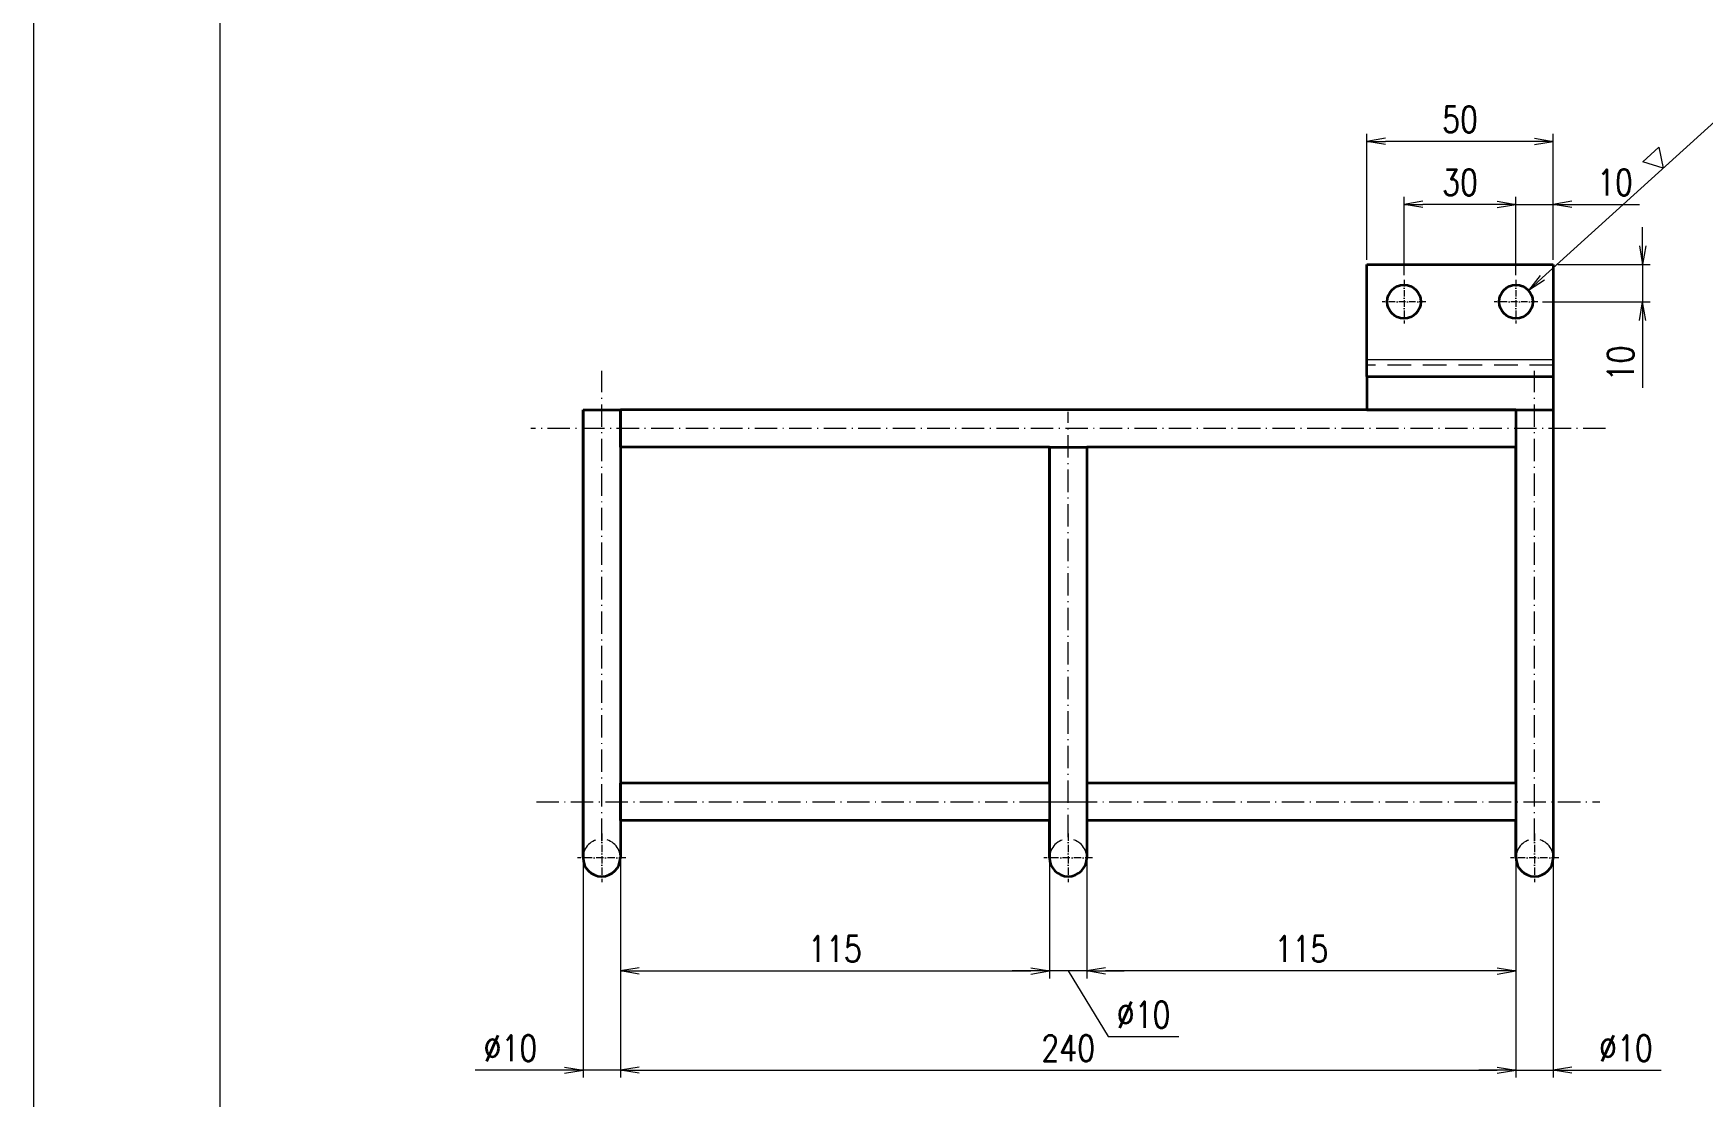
# Model space of a CAD drawing. Header units: millimetres. Extents: x 1333 to 142399, y -42879 to -5704.
# Drawn here: x 74598.7 to 75046.1, y -8604.6 to -8319.8 of the extents above; entities that cross this region are included whole.
import ezdxf

# ---------------------------------------------------------------- set-up
doc = ezdxf.new("R2010")
doc.units = ezdxf.units.MM
doc.header["$LTSCALE"] = 0.5
doc.linetypes.add('DASHDOT', pattern=[18.5, 12, -3, 0.5, -3])
doc.linetypes.add('DASHED', pattern=[19.05, 12.7, -6.35])
for name, color, linetype, lineweight in [('CENTER', 2, 'DASHDOT', 15), ('DRAWING', 7, 'Continuous', 35), ('HIDDEN', 1, 'DASHED', 18), ('图框', 7, 'Continuous', 18), ('标注线', 3, 'Continuous', 18)]:
    doc.layers.add(name, color=color, linetype=linetype, lineweight=lineweight)
doc.layers.add('DIM', color=3, linetype='Continuous')
doc.layers.add('打印-禁用', color=7, linetype='Continuous', lineweight=15, plot=False)
doc.styles.add('DIM', font='romans.shx', dxfattribs={"width": 0.8, "bigfont": 'bigfont.shx'})
doc.dimstyles.new('DEH 1-2', dxfattribs={"dimscale": 2, "dimtxt": 3.5, "dimasz": 2.5, "dimexe": 1, "dimexo": 0.625, "dimgap": 1.2, "dimtad": 3, "dimdsep": 46, "dimtxsty": 'DIM', "dimblk": 'OPEN', "dimcen": 0, "dimclrd": 8, "dimclre": 8, "dimclrt": 2, "dimazin": 2, "dimtfac": 0.5, "dimtmove": 0, "dimatfit": 3, "dimldrblk": 'OPEN', "dimfxl": 0, "dimtolj": 2, "dimlwd": 13, "dimlwe": 13, "dimarcsym": 0})
doc.dimstyles.new('DEH 1-2$3', dxfattribs={"dimscale": 2, "dimtxt": 3.5, "dimasz": 2.5, "dimexe": 1, "dimexo": 0.625, "dimgap": 1.2, "dimtad": 3, "dimtih": 1, "dimtoh": 1, "dimdsep": 46, "dimtxsty": 'DIM', "dimblk": 'OPEN', "dimcen": 0, "dimclrd": 8, "dimclre": 8, "dimclrt": 2, "dimazin": 2, "dimtfac": 0.5, "dimtofl": 0, "dimtmove": 0, "dimatfit": 3, "dimldrblk": 'OPEN', "dimfxl": 0, "dimtolj": 2, "dimlwd": 13, "dimlwe": 13, "dimarcsym": 0})

# ---------------------------------------------------------------- blocks, each defined once
blk = doc.blocks.new('GZDEH零件A3图框V01版')
at = {"layer": '图框', "linetype": 'Continuous'}
blk.add_line((2882.49, -1554.46), (2882.49, -1832.96), dxfattribs=at)
at = {"layer": '打印-禁用', "linetype": 'Continuous'}
blk.add_line((2857.49, -1549.46), (2857.49, -1846.46), dxfattribs=at)
blk = doc.blocks.new('DEH A3')
at = {"layer": '图框'}
blk.add_blockref('GZDEH零件A3图框V01版', (-2857.49, 1846.46), dxfattribs=at)
blk = doc.blocks.new('_Open')
at = {"color": 0, "linetype": 'ByBlock', "lineweight": -2}
for p, q in [((-1, 0.167), (0, 0)), ((-1, -0.167), (0, 0)), ((0, 0), (-1, 0))]:
    blk.add_line(p, q, dxfattribs=at)
blk = doc.blocks.new('*D141')
at = {"layer": 'Defpoints', "color": 0, "transparency": 16777216}
for p in [(74956.04, -8348.72), (74956.04, -8381.66), (75006.04, -8381.66)]:
    blk.add_point(p, dxfattribs=at)
at = {"layer": 'DIM', "color": 8, "lineweight": 13, "transparency": 16777216}
for p, q in [((74956.04, -8380.41), (74956.04, -8346.72)), ((75006.04, -8380.41), (75006.04, -8346.72)), ((75001.04, -8348.72), (74961.04, -8348.72))]:
    blk.add_line(p, q, dxfattribs=at)
at = {"layer": 'DIM', "color": 8, "lineweight": 13, "transparency": 16777216, "xscale": 5, "yscale": 5, "zscale": 5, "rotation": 180}
blk.add_blockref('_Open', (74956.04, -8348.72), dxfattribs=at)
at = {"layer": 'DIM', "color": 8, "lineweight": 13, "transparency": 16777216, "xscale": 5, "yscale": 5, "zscale": 5}
blk.add_blockref('_Open', (75006.04, -8348.72), dxfattribs=at)
at = {"layer": 'DIM', "color": 2, "transparency": 16777216, "insert": (74981.04, -8342.82), "char_height": 7, "attachment_point": 5, "style": 'DIM'}
blk.add_mtext('\\A2;50', dxfattribs=at)
blk = doc.blocks.new('*D142')
at = {"layer": 'Defpoints', "color": 0, "transparency": 16777216}
for p in [(75006.04, -8365.6), (75006.04, -8381.66), (74996.04, -8385.81)]:
    blk.add_point(p, dxfattribs=at)
at = {"layer": 'DIM', "color": 8, "lineweight": 13, "transparency": 16777216}
for p, q in [((74996.04, -8384.56), (74996.04, -8363.6)), ((75006.04, -8380.41), (75006.04, -8363.6)), ((74991.04, -8365.6), (74986.04, -8365.6)), ((74996.04, -8365.6), (75006.04, -8365.6)), ((75011.04, -8365.6), (75029.1, -8365.6))]:
    blk.add_line(p, q, dxfattribs=at)
at = {"layer": 'DIM', "color": 8, "lineweight": 13, "transparency": 16777216, "xscale": 5, "yscale": 5, "zscale": 5}
blk.add_blockref('_Open', (74996.04, -8365.6), dxfattribs=at)
at = {"layer": 'DIM', "color": 8, "lineweight": 13, "transparency": 16777216, "xscale": 5, "yscale": 5, "zscale": 5, "rotation": 180}
blk.add_blockref('_Open', (75006.04, -8365.6), dxfattribs=at)
at = {"layer": 'DIM', "color": 2, "transparency": 16777216, "insert": (75022.57, -8359.7), "char_height": 7, "attachment_point": 5, "style": 'DIM'}
blk.add_mtext('\\A2;10', dxfattribs=at)
blk = doc.blocks.new('*D143')
at = {"layer": 'Defpoints', "color": 0, "transparency": 16777216}
for p in [(74966.04, -8365.6), (74966.04, -8385.81), (74996.04, -8385.81)]:
    blk.add_point(p, dxfattribs=at)
at = {"layer": 'DIM', "color": 8, "lineweight": 13, "transparency": 16777216}
for p, q in [((74966.04, -8384.56), (74966.04, -8363.6)), ((74996.04, -8384.56), (74996.04, -8363.6)), ((74991.04, -8365.6), (74971.04, -8365.6))]:
    blk.add_line(p, q, dxfattribs=at)
at = {"layer": 'DIM', "color": 8, "lineweight": 13, "transparency": 16777216, "xscale": 5, "yscale": 5, "zscale": 5, "rotation": 180}
blk.add_blockref('_Open', (74966.04, -8365.6), dxfattribs=at)
at = {"layer": 'DIM', "color": 8, "lineweight": 13, "transparency": 16777216, "xscale": 5, "yscale": 5, "zscale": 5}
blk.add_blockref('_Open', (74996.04, -8365.6), dxfattribs=at)
at = {"layer": 'DIM', "color": 2, "transparency": 16777216, "insert": (74981.04, -8359.7), "char_height": 7, "attachment_point": 5, "style": 'DIM'}
blk.add_mtext('\\A2;30', dxfattribs=at)
blk = doc.blocks.new('*D144')
at = {"layer": 'Defpoints', "color": 0, "transparency": 16777216}
for p in [(75006.04, -8381.66), (75029.98, -8381.66), (75001.89, -8391.66)]:
    blk.add_point(p, dxfattribs=at)
at = {"layer": 'DIM', "color": 8, "lineweight": 13, "transparency": 16777216}
for p, q in [((75029.98, -8376.66), (75029.98, -8371.66)), ((75007.29, -8381.66), (75031.98, -8381.66)), ((75029.98, -8381.66), (75029.98, -8391.66)), ((75003.14, -8391.66), (75031.98, -8391.66)), ((75029.98, -8396.66), (75029.98, -8414.73))]:
    blk.add_line(p, q, dxfattribs=at)
at = {"layer": 'DIM', "color": 8, "lineweight": 13, "transparency": 16777216, "xscale": 5, "yscale": 5, "zscale": 5}
for p, rotation in [((75029.98, -8381.66), 270), ((75029.98, -8391.66), 90)]:
    blk.add_blockref('_Open', p, dxfattribs=dict(at, rotation=rotation))
at = {"layer": 'DIM', "color": 2, "transparency": 16777216, "insert": (75024.08, -8408.2), "char_height": 7, "attachment_point": 5, "rotation": 90, "style": 'DIM'}
blk.add_mtext('\\A2;10', dxfattribs=at)
blk = doc.blocks.new('*D145')
at = {"layer": 'Defpoints', "color": 0, "transparency": 16777216}
for p in [(74999.37, -8388.64), (74992.7, -8394.68)]:
    blk.add_point(p, dxfattribs=at)
at = {"layer": 'DIM', "color": 8, "lineweight": 13, "transparency": 16777216}
for p, q in [((75054.1, -8339.09), (75003.08, -8385.29)), ((75077.3, -8339.09), (75054.1, -8339.09))]:
    blk.add_line(p, q, dxfattribs=at)
at = {"layer": 'DIM', "color": 8, "lineweight": 13, "transparency": 16777216, "xscale": 5, "yscale": 5, "zscale": 5, "rotation": 222.1551264192876}
blk.add_blockref('_Open', (74999.37, -8388.64), dxfattribs=at)
at = {"layer": 'DIM', "color": 2, "transparency": 16777216, "insert": (75066.9, -8333.19), "char_height": 7, "attachment_point": 5, "style": 'DIM'}
blk.add_mtext('\\A2;2-%%c9', dxfattribs=at)
blk = doc.blocks.new('FINISHER_1')
at = {"layer": '标注线'}
for p, q in [((0, 0), (-1.44, 2.5)), ((-1.44, 2.5), (1.44, 2.5)), ((1.44, 2.5), (0, 0))]:
    blk.add_line(p, q, dxfattribs=at)
blk = doc.blocks.new('*D146')
at = {"layer": 'Defpoints', "color": 0, "transparency": 16777216}
for p in [(74881.04, -8530.66), (74996.04, -8530.66), (74881.04, -8570.98)]:
    blk.add_point(p, dxfattribs=at)
at = {"layer": 'DIM', "color": 8, "lineweight": 13, "transparency": 16777216}
for p, q in [((74881.04, -8531.91), (74881.04, -8572.98)), ((74996.04, -8531.91), (74996.04, -8572.98)), ((74991.04, -8570.98), (74886.04, -8570.98))]:
    blk.add_line(p, q, dxfattribs=at)
at = {"layer": 'DIM', "color": 8, "lineweight": 13, "transparency": 16777216, "xscale": 5, "yscale": 5, "zscale": 5, "rotation": 180}
blk.add_blockref('_Open', (74881.04, -8570.98), dxfattribs=at)
at = {"layer": 'DIM', "color": 8, "lineweight": 13, "transparency": 16777216, "xscale": 5, "yscale": 5, "zscale": 5}
blk.add_blockref('_Open', (74996.04, -8570.98), dxfattribs=at)
at = {"layer": 'DIM', "color": 2, "transparency": 16777216, "insert": (74938.54, -8565.08), "char_height": 7, "attachment_point": 5, "style": 'DIM'}
blk.add_mtext('\\A2;115', dxfattribs=at)
blk = doc.blocks.new('*D147')
at = {"layer": 'Defpoints', "color": 0, "transparency": 16777216}
for p in [(74996.04, -8540.66), (75006.04, -8540.66), (74996.04, -8597.57)]:
    blk.add_point(p, dxfattribs=at)
at = {"layer": 'DIM', "color": 8, "lineweight": 13, "transparency": 16777216}
for p, q in [((74996.04, -8541.91), (74996.04, -8599.57)), ((75006.04, -8541.91), (75006.04, -8599.57)), ((74991.04, -8597.57), (74986.04, -8597.57)), ((74996.04, -8597.57), (75006.04, -8597.57)), ((75011.04, -8597.57), (75034.97, -8597.57))]:
    blk.add_line(p, q, dxfattribs=at)
at = {"layer": 'DIM', "color": 8, "lineweight": 13, "transparency": 16777216, "xscale": 5, "yscale": 5, "zscale": 5}
blk.add_blockref('_Open', (74996.04, -8597.57), dxfattribs=at)
at = {"layer": 'DIM', "color": 8, "lineweight": 13, "transparency": 16777216, "xscale": 5, "yscale": 5, "zscale": 5, "rotation": 180}
blk.add_blockref('_Open', (75006.04, -8597.57), dxfattribs=at)
at = {"layer": 'DIM', "color": 2, "transparency": 16777216, "insert": (75025.5, -8591.67), "char_height": 7, "attachment_point": 5, "style": 'DIM'}
blk.add_mtext('\\A2;%%c10', dxfattribs=at)
blk = doc.blocks.new('*D148')
at = {"layer": 'Defpoints', "color": 0, "transparency": 16777216}
for p in [(74871.04, -8540.66), (74881.04, -8540.66), (74871.04, -8570.98)]:
    blk.add_point(p, dxfattribs=at)
at = {"layer": 'DIM', "color": 8, "lineweight": 13, "transparency": 16777216}
for p, q in [((74871.04, -8541.91), (74871.04, -8572.98)), ((74881.04, -8541.91), (74881.04, -8572.98)), ((74866.04, -8570.98), (74861.04, -8570.98)), ((74881.04, -8570.98), (74871.04, -8570.98)), ((74881.04, -8570.98), (74871.04, -8570.98)), ((74876.04, -8570.98), (74886.78, -8588.58)), ((74886.04, -8570.98), (74891.04, -8570.98)), ((74886.78, -8588.58), (74905.72, -8588.58))]:
    blk.add_line(p, q, dxfattribs=at)
at = {"layer": 'DIM', "color": 8, "lineweight": 13, "transparency": 16777216, "xscale": 5, "yscale": 5, "zscale": 5}
blk.add_blockref('_Open', (74871.04, -8570.98), dxfattribs=at)
at = {"layer": 'DIM', "color": 8, "lineweight": 13, "transparency": 16777216, "xscale": 5, "yscale": 5, "zscale": 5, "rotation": 180}
blk.add_blockref('_Open', (74881.04, -8570.98), dxfattribs=at)
at = {"layer": 'DIM', "color": 2, "transparency": 16777216, "insert": (74896.25, -8582.68), "char_height": 7, "attachment_point": 5, "style": 'DIM'}
blk.add_mtext('\\A2;%%c10', dxfattribs=at)
blk = doc.blocks.new('*D149')
at = {"layer": 'Defpoints', "color": 0, "transparency": 16777216}
for p in [(74746.04, -8539.11), (74756.04, -8537.76), (74756.04, -8597.57)]:
    blk.add_point(p, dxfattribs=at)
at = {"layer": 'DIM', "color": 8, "lineweight": 13, "transparency": 16777216}
for p, q in [((74756.04, -8539.01), (74756.04, -8599.57)), ((74746.04, -8540.36), (74746.04, -8599.57)), ((74741.04, -8597.57), (74717.1, -8597.57)), ((74756.04, -8597.57), (74746.04, -8597.57)), ((74761.04, -8597.57), (74766.04, -8597.57))]:
    blk.add_line(p, q, dxfattribs=at)
at = {"layer": 'DIM', "color": 8, "lineweight": 13, "transparency": 16777216, "xscale": 5, "yscale": 5, "zscale": 5}
blk.add_blockref('_Open', (74746.04, -8597.57), dxfattribs=at)
at = {"layer": 'DIM', "color": 8, "lineweight": 13, "transparency": 16777216, "xscale": 5, "yscale": 5, "zscale": 5, "rotation": 180}
blk.add_blockref('_Open', (74756.04, -8597.57), dxfattribs=at)
at = {"layer": 'DIM', "color": 2, "transparency": 16777216, "insert": (74726.57, -8591.67), "char_height": 7, "attachment_point": 5, "style": 'DIM'}
blk.add_mtext('\\A2;%%c10', dxfattribs=at)
blk = doc.blocks.new('*D152')
at = {"layer": 'Defpoints', "color": 0, "transparency": 16777216}
for p in [(74756.04, -8537.76), (74871.04, -8535.66), (74871.04, -8570.98)]:
    blk.add_point(p, dxfattribs=at)
at = {"layer": 'DIM', "color": 8, "lineweight": 13, "transparency": 16777216}
for p, q in [((74756.04, -8539.01), (74756.04, -8572.98)), ((74871.04, -8536.91), (74871.04, -8572.98)), ((74761.04, -8570.98), (74866.04, -8570.98))]:
    blk.add_line(p, q, dxfattribs=at)
at = {"layer": 'DIM', "color": 8, "lineweight": 13, "transparency": 16777216, "xscale": 5, "yscale": 5, "zscale": 5, "rotation": 180}
blk.add_blockref('_Open', (74756.04, -8570.98), dxfattribs=at)
at = {"layer": 'DIM', "color": 8, "lineweight": 13, "transparency": 16777216, "xscale": 5, "yscale": 5, "zscale": 5}
blk.add_blockref('_Open', (74871.04, -8570.98), dxfattribs=at)
at = {"layer": 'DIM', "color": 2, "transparency": 16777216, "insert": (74813.54, -8565.08), "char_height": 7, "attachment_point": 5, "style": 'DIM'}
blk.add_mtext('\\A2;115', dxfattribs=at)
blk = doc.blocks.new('*D153')
at = {"layer": 'Defpoints', "color": 0, "transparency": 16777216}
for p in [(74996.04, -8531.91), (74756.04, -8536.43), (74996.04, -8597.57)]:
    blk.add_point(p, dxfattribs=at)
at = {"layer": 'DIM', "color": 8, "lineweight": 13, "transparency": 16777216}
for p, q in [((74996.04, -8533.16), (74996.04, -8599.57)), ((74756.04, -8537.68), (74756.04, -8599.57)), ((74761.04, -8597.57), (74991.04, -8597.57))]:
    blk.add_line(p, q, dxfattribs=at)
at = {"layer": 'DIM', "color": 8, "lineweight": 13, "transparency": 16777216, "xscale": 5, "yscale": 5, "zscale": 5, "rotation": 180}
blk.add_blockref('_Open', (74756.04, -8597.57), dxfattribs=at)
at = {"layer": 'DIM', "color": 8, "lineweight": 13, "transparency": 16777216, "xscale": 5, "yscale": 5, "zscale": 5}
blk.add_blockref('_Open', (74996.04, -8597.57), dxfattribs=at)
at = {"layer": 'DIM', "color": 2, "transparency": 16777216, "insert": (74876.04, -8591.67), "char_height": 7, "attachment_point": 5, "style": 'DIM'}
blk.add_mtext('\\A2;240', dxfattribs=at)

msp = doc.modelspace()

# ---------------------------------------------------------------- linework, layer by layer
at = {"color": 7, "lineweight": 13}
msp.add_line((74956.036, -8407.163), (75006.036, -8407.163), dxfattribs=at)
at = {"layer": 'CENTER', "ltscale": 0.2925}
for p, q in [((74966.036, -8385.813), (74966.036, -8397.513)), ((74996.036, -8385.813), (74996.036, -8397.513)), ((74971.886, -8391.663), (74960.186, -8391.663)), ((75001.886, -8391.663), (74990.186, -8391.663))]:
    msp.add_line(p, q, dxfattribs=at)
at = {"layer": 'CENTER'}
for p, q in [((74751.036, -8536.164), (74751.036, -8410.163)), ((75001.036, -8536.164), (75001.036, -8410.163)), ((74876.036, -8535.164), (74876.036, -8421.163)), ((75020.037, -8425.663), (74732.036, -8425.663)), ((74733.536, -8525.663), (74883.536, -8525.663)), ((74868.536, -8525.663), (75018.537, -8525.663))]:
    msp.add_line(p, q, dxfattribs=at)
at = {"layer": 'CENTER', "ltscale": 0.325}
for p, q in [((74751.036, -8534.163), (74751.036, -8547.163)), ((74876.036, -8534.163), (74876.036, -8547.163)), ((75001.036, -8534.163), (75001.036, -8547.163)), ((74757.536, -8540.663), (74744.536, -8540.663)), ((74882.536, -8540.663), (74869.536, -8540.663)), ((75007.536, -8540.663), (74994.536, -8540.663))]:
    msp.add_line(p, q, dxfattribs=at)
at = {"layer": 'DRAWING'}
for p, q in [((74956.036, -8407.163), (74956.036, -8381.663)), ((74956.036, -8381.663), (75006.036, -8381.663)), ((75006.036, -8381.663), (75006.036, -8407.163)), ((74956.036, -8411.663), (75006.036, -8411.663)), ((74746.036, -8525.663), (74746.036, -8420.663)), ((74746.036, -8420.663), (74746.036, -8525.663)), ((74756.036, -8420.663), (74756.036, -8525.663)), ((74996.036, -8420.663), (74756.036, -8420.663)), ((74956.036, -8420.663), (75006.036, -8420.663)), ((75006.036, -8420.663), (75006.036, -8525.663)), ((74871.036, -8430.663), (74756.036, -8430.663)), ((74871.036, -8430.663), (74756.036, -8430.663)), ((74871.036, -8520.663), (74871.036, -8430.663)), ((74871.036, -8430.663), (74871.036, -8520.663)), ((74881.036, -8430.663), (74881.036, -8525.663)), ((74996.036, -8430.663), (74881.036, -8430.663)), ((74996.036, -8430.663), (74881.036, -8430.663)), ((74996.036, -8520.663), (74996.036, -8430.663)), ((74996.036, -8430.663), (74996.036, -8520.663)), ((74871.036, -8520.663), (74756.036, -8520.663)), ((74996.036, -8520.663), (74881.036, -8520.663)), ((74871.036, -8530.663), (74756.036, -8530.663)), ((74871.036, -8530.663), (74756.036, -8530.663)), ((74996.036, -8530.663), (74881.036, -8530.663)), ((74996.036, -8530.663), (74881.036, -8530.663))]:
    msp.add_line(p, q, dxfattribs=at)
at = {"layer": 'DRAWING', "ltscale": 0.1125}
for p, q in [((74956.036, -8411.663), (74956.036, -8407.163)), ((75006.036, -8407.163), (75006.036, -8411.663))]:
    msp.add_line(p, q, dxfattribs=at)
at = {"layer": 'DRAWING', "ltscale": 0.225}
for p, q in [((74956.036, -8411.663), (74956.036, -8420.663)), ((75006.036, -8411.663), (75006.036, -8420.663))]:
    msp.add_line(p, q, dxfattribs=at)
at = {"layer": 'DRAWING', "ltscale": 0.125}
for p, q in [((74746.036, -8420.663), (74751.036, -8420.663)), ((74751.036, -8420.663), (74756.036, -8420.663)), ((74756.036, -8425.663), (74756.036, -8420.663)), ((74996.036, -8420.663), (75001.036, -8420.663)), ((74996.036, -8420.663), (74996.036, -8425.663)), ((75001.036, -8420.663), (75006.036, -8420.663)), ((74756.036, -8430.663), (74756.036, -8425.663)), ((74996.036, -8425.663), (74996.036, -8430.663)), ((74871.036, -8430.663), (74876.036, -8430.663)), ((74876.036, -8430.663), (74881.036, -8430.663)), ((74756.036, -8525.663), (74756.036, -8520.663)), ((74871.036, -8520.663), (74871.036, -8525.663)), ((74881.036, -8520.663), (74881.036, -8525.663)), ((74996.036, -8520.663), (74996.036, -8525.663)), ((74756.036, -8530.663), (74756.036, -8525.663)), ((74871.036, -8525.663), (74871.036, -8530.663)), ((74881.036, -8525.663), (74881.036, -8530.663)), ((74996.036, -8525.663), (74996.036, -8530.663))]:
    msp.add_line(p, q, dxfattribs=at)
at = {"layer": 'DRAWING', "ltscale": 0.375}
for p, q in [((74746.036, -8540.663), (74746.036, -8525.663)), ((74746.036, -8525.663), (74746.036, -8540.663)), ((74756.036, -8525.663), (74756.036, -8540.663)), ((74881.036, -8525.663), (74881.036, -8540.663)), ((75006.036, -8525.663), (75006.036, -8540.663))]:
    msp.add_line(p, q, dxfattribs=at)
at = {"layer": 'DRAWING', "ltscale": 0.25}
for p, q in [((74871.036, -8540.663), (74871.036, -8530.663)), ((74871.036, -8530.663), (74871.036, -8540.663)), ((74996.036, -8540.663), (74996.036, -8530.663)), ((74996.036, -8530.663), (74996.036, -8540.663))]:
    msp.add_line(p, q, dxfattribs=at)
at = {"layer": 'DRAWING'}
for centre in [(74966.036, -8391.663), (74996.036, -8391.663)]:
    msp.add_circle(centre, 4.5, dxfattribs=at)
for centre in [(74751.036, -8540.663), (74876.036, -8540.663), (75001.036, -8540.663)]:
    msp.add_arc(centre, 5, 180, 0, dxfattribs=at)
at = {"layer": 'HIDDEN'}
for p, q in [((75006.036, -8408.663), (74956.036, -8408.663)), ((74756.036, -8525.663), (74756.036, -8420.663)), ((75006.036, -8525.663), (75006.036, -8420.663)), ((74881.036, -8525.663), (74881.036, -8430.663))]:
    msp.add_line(p, q, dxfattribs=at)
at = {"layer": 'HIDDEN', "ltscale": 0.249998}
msp.add_line((74996.036, -8430.663), (74996.036, -8420.663), dxfattribs=at)
at = {"layer": 'HIDDEN', "ltscale": 0.25}
for p, q in [((74996.036, -8420.663), (74996.036, -8430.663)), ((74881.036, -8430.663), (74871.036, -8430.663)), ((74881.036, -8430.663), (74871.036, -8430.663))]:
    msp.add_line(p, q, dxfattribs=at)
at = {"layer": 'HIDDEN', "ltscale": 0.125002}
for p, q in [((74871.036, -8525.663), (74871.036, -8520.663)), ((74996.036, -8525.663), (74996.036, -8520.663))]:
    msp.add_line(p, q, dxfattribs=at)
at = {"layer": 'HIDDEN', "ltscale": 0.125}
for p, q in [((74871.036, -8520.663), (74871.036, -8525.663)), ((74996.036, -8520.663), (74996.036, -8525.663)), ((74871.036, -8530.663), (74871.036, -8525.663)), ((74871.036, -8525.663), (74871.036, -8530.663)), ((74996.036, -8530.663), (74996.036, -8525.663)), ((74996.036, -8525.663), (74996.036, -8530.663))]:
    msp.add_line(p, q, dxfattribs=at)
at = {"layer": 'HIDDEN', "ltscale": 0.375}
for p, q in [((74756.036, -8540.663), (74756.036, -8525.663)), ((74881.036, -8540.663), (74881.036, -8525.663)), ((75006.036, -8540.663), (75006.036, -8525.663))]:
    msp.add_line(p, q, dxfattribs=at)
at = {"layer": 'HIDDEN'}
for centre, start, end in [((74751.036, -8540.663), 0, 180), ((74876.036, -8540.663), 0, 180), ((75001.036, -8540.663), 0, 180), ((74751.036, -8540.663), 176.08696, 180), ((74751.036, -8540.663), 180, 183.91304), ((74751.036, -8540.663), 0, 3.91304), ((74751.036, -8540.663), 356.08696, 360), ((74876.036, -8540.663), 176.08696, 180), ((74876.036, -8540.663), 180, 183.91304), ((74876.036, -8540.663), 0, 3.91304), ((74876.036, -8540.663), 356.08696, 360), ((75001.036, -8540.663), 176.08696, 180), ((75001.036, -8540.663), 180, 183.91304), ((75001.036, -8540.663), 0, 3.91304), ((75001.036, -8540.663), 356.08696, 360)]:
    msp.add_arc(centre, 5, start, end, dxfattribs=at)

# ---------------------------------------------------------------- block references
at = {"layer": 'DIM', "xscale": 2.000000000004423, "yscale": 2, "zscale": 1.999999999999976, "rotation": 42.15512641944735}
msp.add_blockref('FINISHER_1', (75035.511, -8355.926), dxfattribs=at)
at = {"layer": '图框', "xscale": 2, "yscale": 2, "zscale": 2}
msp.add_blockref('DEH A3', (74598.739, -8827.918), dxfattribs=at)

# ---------------------------------------------------------------- dimensions: what is measured, and where the dimension line sits
at = {"layer": 'DIM'}
dim = msp.add_diameter_dim_2p(p1=(74992.7, -8394.683), p2=(74999.372, -8388.643), dimstyle='DEH 1-2$3', override={"dimpost": '2-%%c<>'}, dxfattribs=at)
dim.commit()
dim.dimension.update_dxf_attribs({"geometry": '*D145', "text_midpoint": (75066.905, -8339.093), "dimtype": 163})
for base, p1, p2, picture, middle in [((74956.036, -8348.721), (75006.036, -8381.663), (74956.036, -8381.663), '*D141', (74981.036, -8342.821)), ((74966.036, -8365.6), (74996.036, -8385.813), (74966.036, -8385.813), '*D143', (74981.036, -8359.7)), ((75006.036, -8365.6), (74996.036, -8385.813), (75006.036, -8381.663), '*D142', (75022.57, -8359.7)), ((74996.036, -8597.566), (74756.036, -8536.432), (74996.036, -8531.913), '*D153', (74876.036, -8591.666)), ((74881.036, -8570.978), (74996.036, -8530.663), (74881.036, -8530.663), '*D146', (74938.536, -8565.078)), ((74871.036, -8570.978), (74756.036, -8537.759), (74871.036, -8535.663), '*D152', (74813.536, -8565.078))]:
    dim = msp.add_linear_dim(base=base, p1=p1, p2=p2, dimstyle='DEH 1-2', dxfattribs=at)
    dim.commit()
    dim.dimension.update_dxf_attribs({"geometry": picture, "text_midpoint": middle})
dim = msp.add_linear_dim(base=(75029.977, -8381.663), p1=(75001.886, -8391.663), p2=(75006.036, -8381.663), angle=90, dimstyle='DEH 1-2', dxfattribs=at)
dim.commit()
dim.dimension.update_dxf_attribs({"geometry": '*D144', "text_midpoint": (75029.977, -8408.197), "dimtype": 160})
for base, p1, p2, override, picture, middle in [((74756.036, -8597.566), (74746.036, -8539.11), (74756.036, -8537.759), {"dimpost": '%%c<>'}, '*D149', (74726.57, -8597.566)), ((74871.036, -8570.978), (74881.036, -8540.663), (74871.036, -8540.658), {"dimpost": '%%c<>', "dimtmove": 1}, '*D148', (74889.184, -8588.582)), ((74996.036, -8597.566), (75006.036, -8540.663), (74996.036, -8540.658), {"dimpost": '%%c<>'}, '*D147', (75025.503, -8597.566))]:
    dim = msp.add_linear_dim(base=base, p1=p1, p2=p2, dimstyle='DEH 1-2', override=override, dxfattribs=at)
    dim.commit()
    dim.dimension.update_dxf_attribs({"geometry": picture, "text_midpoint": middle, "dimtype": 160})

doc.saveas('drawing.dxf')
